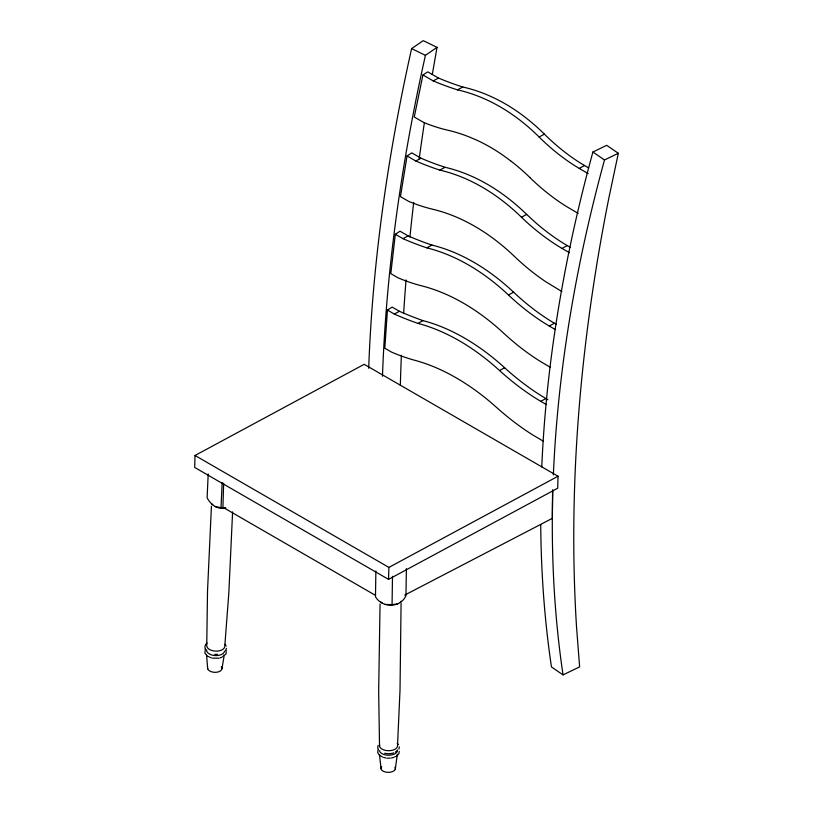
<?xml version="1.0" encoding="UTF-8"?>
<svg xmlns="http://www.w3.org/2000/svg" width="813" height="813" viewBox="0 0 813 813"><rect width="100%" height="100%" fill="white"/><g stroke="black" fill="none" stroke-linecap="round" stroke-linejoin="round"><path stroke-width="1.22" d="M552.576 490.148L552.393 518.318L404.722 595.086M375.87 570.99L375.484 596.823C382.252 608.144 400.453 608.226 405.972 595.665L406.378 568.612M385.23 604.445L392.069 604.598L392.486 576.305M195.018 455.483L194.683 467.445L388.543 579.374L557.698 488.217L558.033 476.245L364.173 364.315L195.018 455.483L388.888 567.403L558.033 476.245M223.646 483.227L222.925 507.292L375.586 595.421M388.543 579.374L388.888 567.403M208.199 473.949L207.122 497.8C210.547 504.649 217.691 509.761 225.597 508.176M225.76 508.084L221.024 507.637L222.162 482.526M232.599 511.855L228.839 592.86L224.744 646.721A9.034 5.122 2.6 0 1 214.967 651.081A9.034 5.122 2.6 0 1 206.756 645.278L207.518 591.153L211.431 506.255M399.305 746.862L398.929 749.139M399.234 751.395L398.868 753.671L396.327 756.578M547.891 399.732L541.336 395.799A252.487 160.73 65.7 0 1 504.649 367.761A233.849 148.86 65.7 0 0 423.024 320.627A439.457 279.753 65.7 0 1 399.427 311.298L392.11 307.07L387.445 310.078L384.813 348.218L391.5 352.08A253.006 155.852 63.6 0 0 414.965 360.342A234.337 144.348 63.6 0 1 496.591 407.465A253.006 155.842 63.6 0 0 533.491 435.402L543.348 441.225M380.057 603.998L378.665 691.243L379.529 746.1M395.301 769.169L397.313 754.261M556.336 324.377L549.852 320.485A250.363 168.952 70.3 0 1 513.603 292.202A231.847 156.452 70.3 0 0 431.977 245.079A435.738 294.042 70.3 0 1 408.116 235.882L400.026 231.217L395.321 234.256L390.799 273.625L398.055 277.812A251.664 165.141 67.9 0 0 421.866 285.891A233.016 152.905 67.9 0 1 503.491 333.025A251.603 165.11 67.9 0 0 539.954 361.185L550.442 367.385M570.167 247.335L562.667 242.843A248.646 172.153 72.7 0 1 535.361 222.427L526.692 214.419A228.483 161.96 75.3 0 0 445.067 167.285L435.382 163.962A432.465 299.428 72.7 0 1 421.012 158.21L411.795 152.885L407.059 155.954L400.463 196.655L408.654 201.37A248.92 172.346 72.7 0 0 432.801 209.266A230.333 159.48 72.7 0 1 514.426 256.39A248.808 172.265 72.7 0 0 545.808 281.765L561.874 291.532M221.939 668.845L224.205 655.369M432.272 74.654L437.028 47.347L423.207 40.65L411.612 48.628A1300.871 682.747 -64.2 0 0 368.706 368.309M226.471 648.347L225.608 650.583M588.683 167.966L579.994 162.783A244.5 177.071 78 0 1 544.405 134.145A226.309 163.901 78 0 0 462.78 87.011A425.443 308.127 78 0 1 438.502 78.048L427.76 71.849L422.933 74.969L414.264 117.011L423.776 122.489A247.03 175.11 75.3 0 0 448.105 130.293A228.829 162.204 75.3 0 1 469.386 137.011L476.428 140.019A225.882 163.596 78 0 1 503.887 155.883L510.513 160.761M541.773 466.947A1300.871 813.661 -55.5 0 1 592.901 152.011L606.722 145.314L618.317 153.291L608.815 198.24A1722.229 1077.215 -55.5 0 0 576.529 626.904L579.628 666.873L563.043 674.902L551.458 666.924A1300.871 813.661 -55.5 0 1 540.736 524.527M205.587 644.699L204.896 646.62L205.222 648.947M205.384 649.15L204.866 653.063L207.549 656.508M223.9 655.43L224.154 654.79M225.587 654.719L226.278 652.798L225.943 650.471M378.086 745.409L377.71 747.675L378.38 749.576M378.015 749.942L377.699 752.604L379.752 755.795M205.77 644.384L207.051 643.032M400.23 602.362L401.378 601.234M382.476 376.267A1300.871 682.747 -64.2 0 1 425.433 55.325L437.028 47.347M222.02 657.056L222.813 656.589M422.933 74.969L433.207 80.904L438.502 78.048M433.207 80.904A425.443 308.127 78 0 0 457.485 89.867L462.78 87.021M407.059 155.954L415.809 161.004L421.012 158.21M415.809 161.004A432.76 299.631 72.7 0 0 434.996 168.494L439.833 170.12L445.067 167.295M457.485 89.867A226.309 163.901 78 0 1 539.121 136.991L544.405 134.145M395.321 234.256L402.953 238.666L408.116 235.882M402.953 238.666A435.738 294.042 70.3 0 0 426.815 247.863L431.977 245.079M539.11 137.001A244.5 177.071 78 0 0 574.7 165.639L579.212 168.403L584.506 165.557M439.833 170.11A228.483 161.96 75.3 0 1 521.458 217.234L526.692 214.419M387.445 310.078L394.315 314.052L399.427 311.298M394.315 314.052A439.457 279.753 65.7 0 0 417.912 323.391L423.024 320.627M521.458 217.244L525.767 221.309A248.707 172.193 72.7 0 0 557.474 245.648L561.996 248.412L567.189 245.617M426.815 247.853A231.847 156.452 70.3 0 1 508.44 294.987L513.603 292.202M508.44 294.987A250.363 168.952 70.3 0 0 544.7 323.259L549.222 326.033L554.385 323.249M417.912 323.391A233.849 148.86 65.7 0 1 499.538 370.515L504.649 367.761M499.538 370.515A252.487 160.73 65.7 0 0 536.224 398.563L540.757 401.317L545.869 398.563M394.468 756.984L395.342 756.557M553.368 474.924A1300.871 813.661 -55.5 0 1 604.496 159.988L618.317 153.291M397.73 603.968L392.069 604.598M220.232 657.849L221.217 657.524M391.51 757.98L393.604 757.411M219.236 658.184L212.335 658.144M390.362 758.112L386.856 758.163M214.764 654.353L217.356 654.374M221.024 507.637L215.191 506.59M385.728 757.96L383.604 757.391M210.242 657.463L211.289 657.798M411.612 48.628L425.433 55.325M208.504 656.508L209.368 656.985M579.212 168.403L588.195 173.596M578.226 213.423L565.543 205.933A246.806 174.947 75.3 0 1 529.73 177.417M561.996 248.412L569.415 252.701M549.222 326.033L555.533 329.671M540.757 401.317L546.427 404.6M381.815 756.557L382.618 757.035M592.901 152.011L604.496 159.988M380.748 602.006L382.242 603.043M225.069 644.252L226.146 646.02M397.191 743.285L398.472 744.637M380.474 755.49L381.023 756.07M211.543 503.593L212.691 504.812M401.083 603.398L400.006 690.43L397.527 745.419A9.034 4.939 0.8 0 1 388.136 750.694A9.034 4.939 0.8 0 1 379.63 744.82M379.549 754.901L381.012 768.681M206.614 655.197L207.65 668.764M510.635 160.832A228.829 162.204 75.3 0 1 529.852 177.488M397.455 749.952A9.034 4.939 0.8 0 1 389.254 755.216A9.034 4.939 0.8 0 1 379.458 750.633M396.673 750.948A9.034 4.939 0.8 0 1 395.403 752.025M393.665 752.879A9.034 4.939 0.8 0 1 384.671 753.224M394.976 767.137A7.215 3.943 0.8 0 1 387.882 772.35A7.215 3.943 0.8 0 1 381.653 766.679M400.331 385.342A1722.229 903.883 -64.2 0 1 401.388 355.281M403.624 313.544A1722.229 903.883 -64.2 0 1 406.043 279.926M409.915 237.162A1722.229 903.883 -64.2 0 1 413.705 202.335M419.213 158.708A1722.229 903.883 -64.2 0 1 424.386 122.702M563.043 674.902A1300.871 813.661 -55.5 0 1 552.82 489.924M221.288 666.731A7.215 4.085 2.6 0 1 216.004 672.331A7.215 4.085 2.6 0 1 207.569 667.686M224.551 651.172A9.034 5.122 2.6 0 1 214.764 655.532A9.034 5.122 2.6 0 1 206.563 649.729"/></g></svg>
